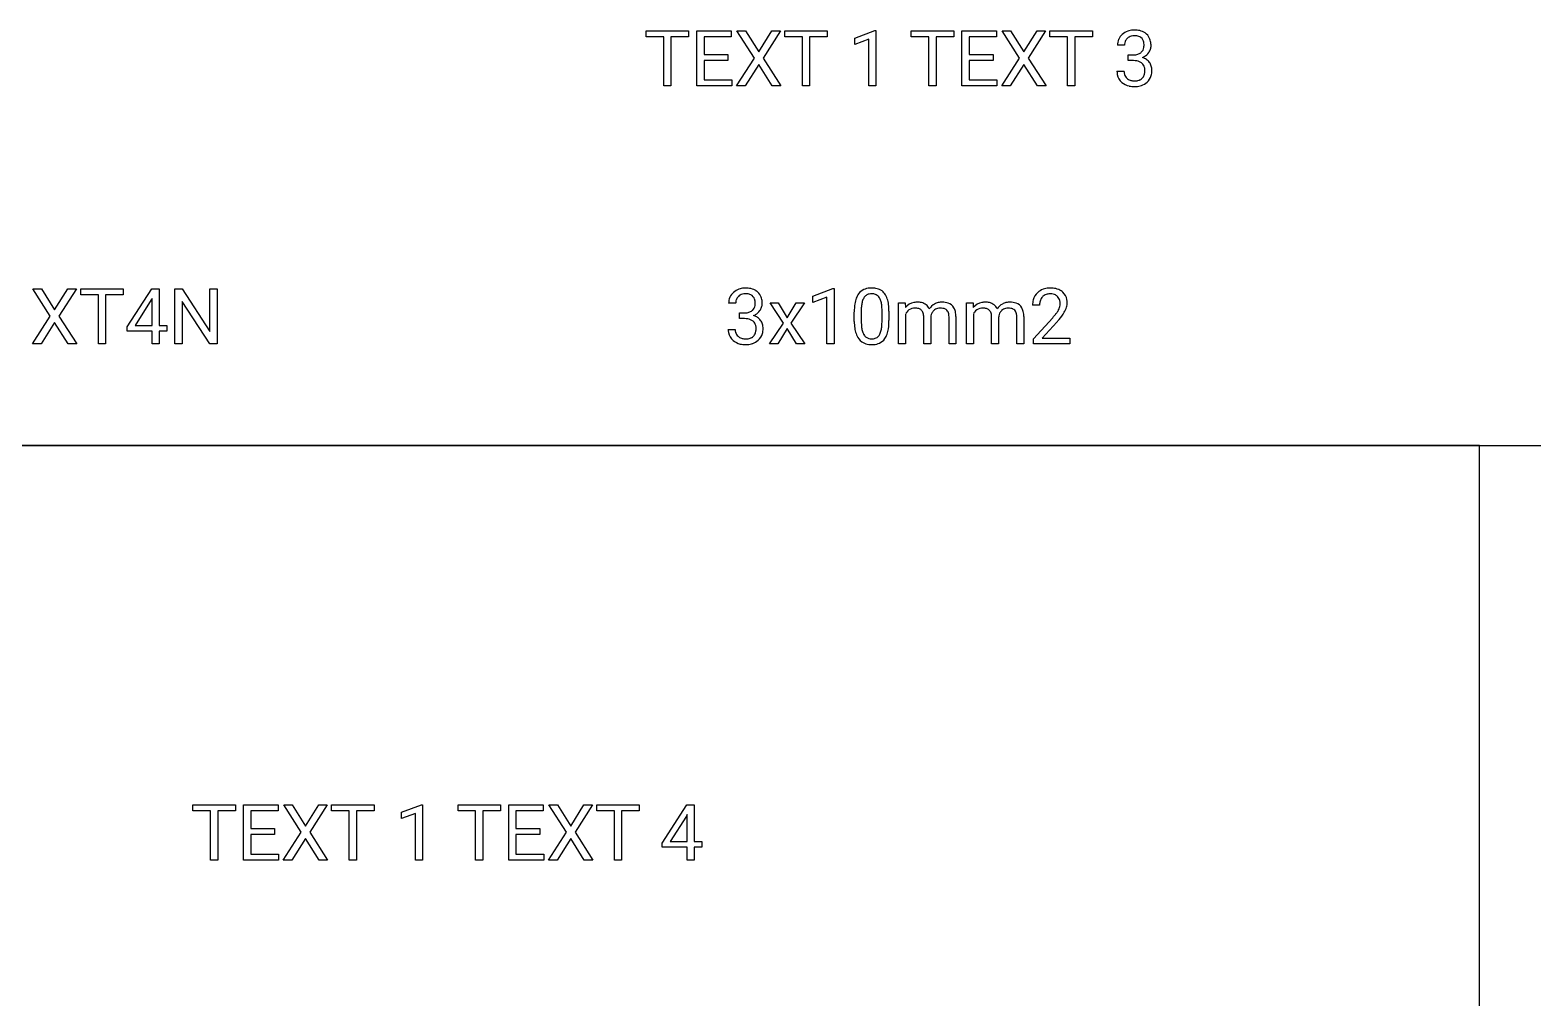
# Model space of a CAD drawing. Header units: metres. Extents: x 0 to 1062, y -1350 to 150.
# Drawn here: x 294.1 to 585.3, y -407.1 to -219.5 of the extents above; entities that cross this region are included whole.
import ezdxf

# ---------------------------------------------------------------- set-up
doc = ezdxf.new("R2010")
doc.units = ezdxf.units.M

msp = doc.modelspace()

# ---------------------------------------------------------------- linework, layer by layer
for p, q in [((413.49, -220.83), (413.49, -219.67)), ((413.49, -219.67), (421.74, -219.67)), ((416.91, -220.83), (413.49, -220.83)), ((416.91, -230.33), (416.91, -220.83)), ((421.74, -220.83), (418.31, -220.83)), ((418.31, -220.83), (418.31, -230.33)), ((421.74, -219.67), (421.74, -220.83)), ((423.32, -230.33), (423.32, -219.67)), ((423.32, -219.67), (430.02, -219.67)), ((430.02, -220.83), (424.73, -220.83)), ((424.73, -220.83), (424.73, -224.25)), ((430.02, -219.67), (430.02, -220.83)), ((434.48, -224.96), (431.1, -219.67)), ((431.1, -219.67), (432.75, -219.67)), ((432.75, -219.67), (435.32, -223.75)), ((435.32, -223.75), (437.88, -219.67)), ((439.53, -219.67), (436.17, -224.96)), ((437.88, -219.67), (439.53, -219.67)), ((440.37, -220.83), (440.37, -219.67)), ((440.37, -219.67), (448.62, -219.67)), ((443.79, -220.83), (440.37, -220.83)), ((443.79, -230.33), (443.79, -220.83)), ((448.62, -220.83), (445.19, -220.83)), ((445.19, -220.83), (445.19, -230.33)), ((448.62, -219.67), (448.62, -220.83)), ((453.92, -221.07), (457.8, -219.62)), ((453.92, -222.3), (453.92, -221.07)), ((456.65, -221.3), (453.92, -222.3)), ((456.65, -230.33), (456.65, -221.3)), ((457.8, -219.62), (458.01, -219.62)), ((458.01, -219.62), (458.01, -230.33)), ((464.88, -220.83), (464.88, -219.67)), ((464.88, -219.67), (473.12, -219.67)), ((468.3, -220.83), (464.88, -220.83)), ((468.3, -230.33), (468.3, -220.83)), ((473.12, -220.83), (469.7, -220.83)), ((469.7, -220.83), (469.7, -230.33)), ((473.12, -219.67), (473.12, -220.83)), ((474.71, -230.33), (474.71, -219.67)), ((474.71, -219.67), (481.41, -219.67)), ((481.41, -220.83), (476.11, -220.83)), ((476.11, -220.83), (476.11, -224.25)), ((481.41, -219.67), (481.41, -220.83)), ((485.87, -224.96), (482.49, -219.67)), ((482.49, -219.67), (484.14, -219.67)), ((484.14, -219.67), (486.71, -223.75)), ((486.71, -223.75), (489.27, -219.67)), ((490.92, -219.67), (487.55, -224.96)), ((489.27, -219.67), (490.92, -219.67)), ((491.76, -220.83), (491.76, -219.67)), ((491.76, -219.67), (500, -219.67)), ((495.18, -220.83), (491.76, -220.83)), ((495.18, -230.33), (495.18, -220.83)), ((500, -220.83), (496.58, -220.83)), ((496.58, -220.83), (496.58, -230.33)), ((500, -219.67), (500, -220.83)), ((506.2, -222.47), (504.84, -222.47)), ((424.73, -224.25), (429.35, -224.25)), ((429.35, -225.4), (424.73, -225.4)), ((424.73, -225.4), (424.73, -229.18)), ((429.35, -224.25), (429.35, -225.4)), ((431.02, -230.33), (434.48, -224.96)), ((435.32, -226.17), (432.69, -230.33)), ((437.95, -230.33), (435.32, -226.17)), ((436.17, -224.96), (439.62, -230.33)), ((476.11, -224.25), (480.73, -224.25)), ((480.73, -225.4), (476.11, -225.4)), ((476.11, -225.4), (476.11, -229.18)), ((480.73, -224.25), (480.73, -225.4)), ((482.41, -230.33), (485.87, -224.96)), ((486.71, -226.17), (484.07, -230.33)), ((489.33, -230.33), (486.71, -226.17)), ((487.55, -224.96), (491, -230.33)), ((506.92, -224.34), (507.94, -224.34)), ((506.92, -225.45), (506.92, -224.34)), ((507.94, -225.45), (506.92, -225.45)), ((424.73, -229.18), (430.09, -229.18)), ((430.09, -229.18), (430.09, -230.33)), ((476.11, -229.18), (481.48, -229.18)), ((481.48, -229.18), (481.48, -230.33)), ((504.75, -227.52), (506.11, -227.52)), ((418.31, -230.33), (416.91, -230.33)), ((430.09, -230.33), (423.32, -230.33)), ((432.69, -230.33), (431.02, -230.33)), ((439.62, -230.33), (437.95, -230.33)), ((445.19, -230.33), (443.79, -230.33)), ((458.01, -230.33), (456.65, -230.33)), ((469.7, -230.33), (468.3, -230.33)), ((481.48, -230.33), (474.71, -230.33)), ((484.07, -230.33), (482.41, -230.33)), ((491, -230.33), (489.33, -230.33)), ((496.58, -230.33), (495.18, -230.33)), ((298.06, -274.96), (294.68, -269.67)), ((294.68, -269.67), (296.33, -269.67)), ((296.33, -269.67), (298.9, -273.75)), ((298.9, -273.75), (301.46, -269.67)), ((303.11, -269.67), (299.74, -274.96)), ((301.46, -269.67), (303.11, -269.67)), ((303.95, -270.83), (303.95, -269.67)), ((303.95, -269.67), (312.2, -269.67)), ((307.37, -270.83), (303.95, -270.83)), ((307.37, -280.33), (307.37, -270.83)), ((312.2, -270.83), (308.77, -270.83)), ((308.77, -270.83), (308.77, -280.33)), ((312.2, -269.67), (312.2, -270.83)), ((312.93, -277.06), (317.7, -269.67)), ((317.7, -269.67), (319.15, -269.67)), ((319.15, -269.67), (319.15, -276.75)), ((322.2, -280.33), (322.2, -269.67)), ((322.2, -269.67), (323.61, -269.67)), ((323.61, -269.67), (329, -277.92)), ((329, -277.92), (329, -269.67)), ((329, -269.67), (330.4, -269.67)), ((330.4, -269.67), (330.4, -280.33)), ((445.82, -271.07), (449.7, -269.62)), ((449.7, -269.62), (449.92, -269.62)), ((449.92, -269.62), (449.92, -280.33)), ((317.62, -271.81), (314.47, -276.75)), ((317.78, -271.52), (317.62, -271.81)), ((317.78, -276.75), (317.78, -271.52)), ((328.98, -280.33), (323.61, -272.11)), ((323.61, -272.11), (323.61, -280.33)), ((430.86, -272.47), (429.5, -272.47)), ((440.12, -276.33), (437.52, -272.41)), ((437.52, -272.41), (439.09, -272.41)), ((439.09, -272.41), (440.83, -275.3)), ((440.83, -275.3), (442.59, -272.41)), ((444.17, -272.41), (441.57, -276.33)), ((442.59, -272.41), (444.17, -272.41)), ((445.82, -272.3), (445.82, -271.07)), ((448.55, -271.3), (445.82, -272.3)), ((448.55, -280.33), (448.55, -271.3)), ((462.44, -280.33), (462.44, -272.41)), ((462.44, -272.41), (463.72, -272.41)), ((463.72, -272.41), (463.76, -273.29)), ((475.59, -280.33), (475.59, -272.41)), ((475.59, -272.41), (476.87, -272.41)), ((476.87, -272.41), (476.91, -273.29)), ((489.75, -272.81), (488.4, -272.81)), ((294.6, -280.33), (298.06, -274.96)), ((298.9, -276.17), (296.27, -280.33)), ((301.52, -280.33), (298.9, -276.17)), ((299.74, -274.96), (303.19, -280.33)), ((431.58, -274.34), (432.6, -274.34)), ((431.58, -275.45), (431.58, -274.34)), ((432.6, -275.45), (431.58, -275.45)), ((437.44, -280.33), (440.12, -276.33)), ((441.57, -276.33), (444.25, -280.33)), ((453.84, -275.97), (453.84, -274.16)), ((455.2, -273.83), (455.2, -276)), ((459.22, -276.15), (459.22, -273.93)), ((460.57, -274.03), (460.57, -275.78)), ((463.8, -274.55), (463.8, -280.33)), ((467.31, -280.33), (467.31, -275.14)), ((468.67, -275.07), (468.67, -280.33)), ((472.2, -280.33), (472.2, -275.1)), ((473.55, -275.02), (473.55, -280.33)), ((476.94, -274.55), (476.94, -280.33)), ((480.46, -280.33), (480.46, -275.14)), ((481.82, -275.07), (481.82, -280.33)), ((485.34, -280.33), (485.34, -275.1)), ((486.7, -275.02), (486.7, -280.33)), ((488.6, -279.36), (492.29, -275.26)), ((493.09, -276.13), (490.24, -279.23)), ((312.93, -277.86), (312.93, -277.06)), ((317.78, -277.86), (312.93, -277.86)), ((314.47, -276.75), (317.78, -276.75)), ((317.78, -280.33), (317.78, -277.86)), ((319.15, -276.75), (320.63, -276.75)), ((320.63, -277.86), (319.15, -277.86)), ((319.15, -277.86), (319.15, -280.33)), ((320.63, -276.75), (320.63, -277.86)), ((429.41, -277.52), (430.77, -277.52)), ((440.85, -277.37), (439.02, -280.33)), ((442.68, -280.33), (440.85, -277.37)), ((488.6, -280.33), (488.6, -279.36)), ((490.24, -279.23), (495.59, -279.23)), ((495.59, -279.23), (495.59, -280.33)), ((296.27, -280.33), (294.6, -280.33)), ((303.19, -280.33), (301.52, -280.33)), ((308.77, -280.33), (307.37, -280.33)), ((319.15, -280.33), (317.78, -280.33)), ((323.61, -280.33), (322.2, -280.33)), ((330.4, -280.33), (328.98, -280.33)), ((439.02, -280.33), (437.44, -280.33)), ((444.25, -280.33), (442.68, -280.33)), ((449.92, -280.33), (448.55, -280.33)), ((463.8, -280.33), (462.44, -280.33)), ((468.67, -280.33), (467.31, -280.33)), ((473.55, -280.33), (472.2, -280.33)), ((476.94, -280.33), (475.59, -280.33)), ((481.82, -280.33), (480.46, -280.33)), ((486.7, -280.33), (485.34, -280.33)), ((495.59, -280.33), (488.6, -280.33)), ((575, -300), (175, -300)), ((262.5, -300), (662.5, -300)), ((575, -450), (575, -300)), ((325.67, -370.85), (325.67, -369.69)), ((325.67, -369.69), (333.92, -369.69)), ((333.92, -369.69), (333.92, -370.85)), ((335.5, -380.36), (335.5, -369.69)), ((335.5, -369.69), (342.2, -369.69)), ((342.2, -369.69), (342.2, -370.85)), ((346.66, -374.98), (343.29, -369.69)), ((343.29, -369.69), (344.93, -369.69)), ((344.93, -369.69), (347.5, -373.78)), ((347.5, -373.78), (350.06, -369.69)), ((351.72, -369.69), (348.35, -374.98)), ((350.06, -369.69), (351.72, -369.69)), ((352.55, -370.85), (352.55, -369.69)), ((352.55, -369.69), (360.8, -369.69)), ((360.8, -369.69), (360.8, -370.85)), ((366.1, -371.1), (369.98, -369.64)), ((369.98, -369.64), (370.2, -369.64)), ((370.2, -369.64), (370.2, -380.36)), ((377.06, -370.85), (377.06, -369.69)), ((377.06, -369.69), (385.31, -369.69)), ((385.31, -369.69), (385.31, -370.85)), ((386.89, -380.36), (386.89, -369.69)), ((386.89, -369.69), (393.59, -369.69)), ((393.59, -369.69), (393.59, -370.85)), ((398.05, -374.98), (394.67, -369.69)), ((394.67, -369.69), (396.32, -369.69)), ((396.32, -369.69), (398.89, -373.78)), ((398.89, -373.78), (401.45, -369.69)), ((403.1, -369.69), (399.73, -374.98)), ((401.45, -369.69), (403.1, -369.69)), ((403.94, -370.85), (403.94, -369.69)), ((403.94, -369.69), (412.19, -369.69)), ((412.19, -369.69), (412.19, -370.85)), ((416.63, -377.08), (421.41, -369.69)), ((421.41, -369.69), (422.85, -369.69)), ((422.85, -369.69), (422.85, -376.78)), ((329.09, -370.85), (325.67, -370.85)), ((329.09, -380.36), (329.09, -370.85)), ((333.92, -370.85), (330.49, -370.85)), ((330.49, -370.85), (330.49, -380.36)), ((342.2, -370.85), (336.91, -370.85)), ((336.91, -370.85), (336.91, -374.28)), ((355.97, -370.85), (352.55, -370.85)), ((355.97, -380.36), (355.97, -370.85)), ((360.8, -370.85), (357.37, -370.85)), ((357.37, -370.85), (357.37, -380.36)), ((366.1, -372.33), (366.1, -371.1)), ((368.83, -371.33), (366.1, -372.33)), ((368.83, -380.36), (368.83, -371.33)), ((380.48, -370.85), (377.06, -370.85)), ((380.48, -380.36), (380.48, -370.85)), ((385.31, -370.85), (381.88, -370.85)), ((381.88, -370.85), (381.88, -380.36)), ((393.59, -370.85), (388.29, -370.85)), ((388.29, -370.85), (388.29, -374.28)), ((407.36, -370.85), (403.94, -370.85)), ((407.36, -380.36), (407.36, -370.85)), ((412.19, -370.85), (408.76, -370.85)), ((408.76, -370.85), (408.76, -380.36)), ((421.33, -371.84), (418.17, -376.78)), ((421.49, -371.55), (421.33, -371.84)), ((421.49, -376.78), (421.49, -371.55)), ((336.91, -374.28), (341.53, -374.28)), ((341.53, -375.43), (336.91, -375.43)), ((336.91, -375.43), (336.91, -379.21)), ((341.53, -374.28), (341.53, -375.43)), ((343.21, -380.36), (346.66, -374.98)), ((348.35, -374.98), (351.8, -380.36)), ((388.29, -374.28), (392.92, -374.28)), ((392.92, -375.43), (388.29, -375.43)), ((388.29, -375.43), (388.29, -379.21)), ((392.92, -374.28), (392.92, -375.43)), ((394.59, -380.36), (398.05, -374.98)), ((399.73, -374.98), (403.18, -380.36)), ((347.5, -376.2), (344.87, -380.36)), ((350.13, -380.36), (347.5, -376.2)), ((398.89, -376.2), (396.25, -380.36)), ((401.51, -380.36), (398.89, -376.2)), ((416.63, -377.88), (416.63, -377.08)), ((421.49, -377.88), (416.63, -377.88)), ((418.17, -376.78), (421.49, -376.78)), ((421.49, -380.36), (421.49, -377.88)), ((422.85, -376.78), (424.33, -376.78)), ((424.33, -377.88), (422.85, -377.88)), ((422.85, -377.88), (422.85, -380.36)), ((424.33, -376.78), (424.33, -377.88)), ((330.49, -380.36), (329.09, -380.36)), ((342.28, -380.36), (335.5, -380.36)), ((336.91, -379.21), (342.28, -379.21)), ((342.28, -379.21), (342.28, -380.36)), ((344.87, -380.36), (343.21, -380.36)), ((351.8, -380.36), (350.13, -380.36)), ((357.37, -380.36), (355.97, -380.36)), ((370.2, -380.36), (368.83, -380.36)), ((381.88, -380.36), (380.48, -380.36)), ((393.66, -380.36), (386.89, -380.36)), ((388.29, -379.21), (393.66, -379.21)), ((393.66, -379.21), (393.66, -380.36)), ((396.25, -380.36), (394.59, -380.36)), ((403.18, -380.36), (401.51, -380.36)), ((408.76, -380.36), (407.36, -380.36)), ((422.85, -380.36), (421.49, -380.36))]:
    msp.add_line(p, q)
for centre, radius, start, end in [((507.69, -222.43), 2.85, 156.7254, 180.6895), ((507.62, -222.44), 2.78, 131.5241, 155.8625), ((507.86, -222.66), 3.1, 109.4923, 132.2591), ((507.84, -222.31), 1.62, 133.5328, 158.5491), ((507.92, -222.4), 1.74, 103.4748, 133.5694), ((508.03, -223.19), 3.67, 94.0186, 109.2749), ((508.11, -223.12), 2.49, 89.5225, 103.6892), ((508.12, -224.08), 4.56, 89.9538, 94.3439), ((508.17, -224.03), 4.51, 77.1833, 90.4936), ((508.13, -223.93), 3.29, 84.9801, 90.1027), ((508.27, -222.71), 2.07, 64.9824, 85.9768), ((508.54, -222.09), 1.39, 16.7478, 64.0965), ((508.51, -222.55), 2.99, 55.4019, 77.3239), ((508.68, -222.26), 2.65, 47.0236, 54.9155), ((508.77, -222.18), 2.53, 20.8442, 47.0924), ((508.08, -222.42), 3.26, 4.0223, 20.6137), ((508.63, -222.46), 2.43, 175.3005, 180.056), ((508.11, -222.41), 1.91, 158.8914, 175.6954), ((508.15, -222.31), 2, -77.1573, -56.3541), ((508.29, -222.54), 1.73, -55.8505, -48.2326), ((508.39, -222.64), 1.6, -48.425, -9.5404), ((507.39, -222.46), 2.61, -1.0476, 17.2451), ((507.8, -222.52), 2.19, -10.1534, 0.2425), ((508.71, -222.38), 2.65, -60.0327, -34.5866), ((508.74, -222.37), 2.64, -35.1102, -18.9028), ((509.2, -222.54), 2.15, -18.6386, -0.0375), ((507, -222.53), 4.35, -0.0603, 4.499), ((507.91, -221.3), 3.04, -89.5828, -76.9872), ((507.91, -229.26), 3.81, 80.1228, 89.5476), ((508.13, -228), 2.53, 67.7818, 80.1624), ((508.4, -227.33), 1.81, 49.2602, 67.8329), ((508.54, -227.16), 1.59, 14.7964, 48.8337), ((508.5, -222.03), 3.06, -67.545, -59.8681), ((508.8, -227.71), 2.98, 56.2745, 72.9348), ((507.79, -227.36), 2.37, -0.6035, 14.9827), ((509.11, -227.21), 2.39, 36.7001, 55.9859), ((509.17, -227.17), 2.32, 16.751, 36.6134), ((508.57, -227.33), 2.94, -0.5437, 16.4445), ((508.05, -227.53), 3.3, 179.7619, 190.8396), ((507.37, -227.67), 2.61, -169.3312, -130.1365), ((507.79, -227.21), 3.23, -130.5569, -102.6389), ((508.22, -227.54), 2.11, 179.4882, 195.5731), ((507.76, -227.66), 1.63, -164.2311, -132.3002), ((507.88, -227.54), 1.8, -132.487, -108.5724), ((508.06, -226.98), 2.38, -108.5063, -93.6627), ((508.13, -226.25), 3.13, -94.0728, -89.9494), ((508.16, -226.47), 2.9, -90.5457, -77.1922), ((508.37, -227.42), 1.93, -77.0037, -62.3965), ((508.53, -227.74), 1.58, -62.2119, -45.4862), ((508.49, -227.32), 3.12, -71.1977, -48.084), ((508.49, -227.71), 1.62, -45.1232, -18.8574), ((507.8, -227.48), 2.35, -18.8839, -3.539), ((506.91, -227.39), 3.25, -4.0548, 0.0584), ((508.77, -227.61), 2.71, -48.3599, -15.8296), ((507.95, -227.39), 3.56, -15.6572, 0.5353), ((508.1, -225.93), 4.55, -102.8748, -89.5849), ((508.14, -225.48), 5, -90.0477, -85.8398), ((508.24, -226.56), 3.91, -86.2036, -71.3288), ((432.28, -272.44), 2.78, 131.5241, 155.8625), ((432.52, -272.66), 3.1, 109.4923, 132.2591), ((432.58, -272.4), 1.74, 103.4748, 133.5694), ((432.69, -273.19), 3.67, 94.0186, 109.2749), ((432.76, -273.12), 2.49, 89.5225, 103.6892), ((432.78, -274.08), 4.56, 89.9538, 94.3439), ((432.82, -274.03), 4.51, 77.1833, 90.4936), ((432.79, -273.93), 3.29, 84.9801, 90.1027), ((432.93, -272.71), 2.07, 64.9824, 85.9768), ((433.17, -272.55), 2.99, 55.4019, 77.3239), ((433.34, -272.26), 2.65, 47.0236, 54.9155), ((433.43, -272.18), 2.53, 20.8442, 47.0924), ((457.55, -272.68), 3.53, 145.1146, 160.3691), ((456.72, -272.12), 2.53, 113.9045, 144.8711), ((457.04, -272.89), 3.36, 94.2783, 113.4357), ((457.04, -272.25), 1.6, 101.6851, 125.0627), ((457.19, -272.91), 2.28, 89.6223, 101.9167), ((457.2, -274.3), 4.78, 89.919, 94.9543), ((457.23, -273.95), 4.43, 79.8808, 90.3219), ((457.21, -273.16), 2.52, 84.3403, 90.0926), ((457.3, -272.45), 1.81, 63.4356, 85.0199), ((457.5, -272.52), 2.97, 59.7342, 80.2344), ((457.72, -272.1), 2.51, 36.1874, 59.1551), ((456.85, -272.69), 3.56, 17.6061, 35.6109), ((491.38, -272.58), 2.96, 133.4629, 164.4994), ((491.48, -272.66), 3.09, 109.3993, 133.7311), ((491.76, -273.49), 3.96, 93.838, 109.2571), ((491.64, -272.55), 1.88, 103.7449, 127.1517), ((491.86, -273.43), 2.8, 89.4583, 103.8184), ((491.88, -274.69), 5.16, 89.9476, 94.2489), ((491.92, -274.04), 4.52, 77.3427, 90.4709), ((491.89, -273.1), 2.47, 85.2826, 90.0571), ((491.95, -272.56), 1.93, 68.7646, 85.6884), ((492.04, -272.28), 1.63, 43.1432, 68.4156), ((492.25, -272.6), 3.04, 56.0713, 77.4694), ((492.42, -272.31), 2.71, 47.9297, 55.6151), ((492.55, -272.19), 2.53, 9.7854, 48.2551), ((432.35, -272.43), 2.85, 156.7254, 180.6895), ((433.29, -272.46), 2.43, 175.3005, 180.056), ((432.77, -272.41), 1.91, 158.8914, 175.6954), ((432.5, -272.31), 1.62, 133.5328, 158.5491), ((433.2, -272.09), 1.39, 16.7478, 64.0965), ((433.04, -272.64), 1.6, -48.425, -9.5404), ((432.05, -272.46), 2.61, -1.0476, 17.2451), ((432.46, -272.52), 2.19, -10.1534, 0.2425), ((433.4, -272.37), 2.64, -35.1102, -18.9028), ((432.74, -272.42), 3.26, 4.0223, 20.6137), ((433.86, -272.54), 2.15, -18.6386, -0.0375), ((431.66, -272.53), 4.35, -0.0603, 4.499), ((463.94, -274.08), 10.1, 171.3605, 180.4314), ((459.63, -273.43), 5.73, 160.3049, 171.3303), ((463.98, -273.87), 8.79, 173.626, 179.7295), ((460.37, -273.46), 5.15, 165.0175, 173.7342), ((458.09, -272.82), 2.78, 149.6234, 165.4259), ((457.06, -272.23), 1.59, 125.8471, 149.3151), ((457.39, -272.22), 1.57, 30.7009, 62.4934), ((456.55, -272.72), 2.54, 16.4173, 30.7965), ((454.48, -273.35), 4.71, 7.0754, 16.6026), ((450.31, -273.87), 8.91, -0.3813, 7.0913), ((454.4, -273.51), 6.14, 7.5233, 17.9382), ((450.29, -274.07), 10.28, 0.2523, 7.6309), ((465.91, -275.08), 2.8, 100.3147, 140.1566), ((465.39, -275.12), 1.68, 103.2507, 145.2633), ((465.6, -275.91), 2.5, 89.4977, 103.6889), ((466.09, -275.96), 3.7, 89.7492, 100.6868), ((465.66, -275.76), 2.35, 73.6234, 90.9303), ((466.14, -275.7), 3.44, 77.6386, 90.4719), ((465.93, -274.81), 1.36, 48.5718, 73.4638), ((466.42, -274.5), 2.2, 52.0491, 78.0346), ((466.42, -274.42), 2.14, 24.4324, 50.9273), ((470.84, -275.25), 3, 118.576, 145.1954), ((470.39, -275.11), 1.69, 104.1018, 132.2478), ((470.69, -274.96), 2.68, 102.9387, 118.8207), ((470.49, -275.54), 2.13, 89.609, 104.0282), ((470.88, -275.78), 3.52, 89.6091, 102.8285), ((470.53, -276.44), 3.03, 80.5344, 90.4335), ((470.97, -275.71), 3.45, 71.7698, 91.0655), ((470.74, -275.19), 1.76, 66.4323, 80.6559), ((471, -274.59), 1.1, 43.25, 66.571), ((471.41, -274.35), 2.02, 30.0284, 71.7493), ((470.83, -274.67), 2.68, 12.5337, 29.6219), ((479.06, -275.08), 2.8, 100.3147, 140.1566), ((478.54, -275.12), 1.68, 103.2507, 145.2633), ((478.75, -275.91), 2.5, 89.4977, 103.6889), ((479.24, -275.96), 3.7, 89.7492, 100.6868), ((478.81, -275.76), 2.35, 73.6234, 90.9303), ((479.29, -275.7), 3.44, 77.6386, 90.4719), ((479.08, -274.81), 1.36, 48.5718, 73.4638), ((479.57, -274.5), 2.2, 52.0491, 78.0346), ((479.57, -274.42), 2.14, 24.4324, 50.9273), ((483.99, -275.25), 3, 118.576, 145.1954), ((483.53, -275.11), 1.69, 104.1018, 132.2478), ((483.84, -274.96), 2.68, 102.9387, 118.8207), ((483.64, -275.54), 2.13, 89.609, 104.0282), ((484.02, -275.78), 3.52, 89.6091, 102.8285), ((483.68, -276.44), 3.03, 80.5344, 90.4335), ((484.11, -275.71), 3.45, 71.7698, 91.0655), ((483.89, -275.19), 1.76, 66.4323, 80.6559), ((484.15, -274.59), 1.1, 43.25, 66.571), ((484.56, -274.35), 2.02, 30.0284, 71.7493), ((483.97, -274.67), 2.68, 12.5337, 29.6219), ((492.16, -272.78), 3.76, 164.6898, 180.4794), ((493.21, -272.81), 3.46, 175.9224, 180.0552), ((492.32, -272.72), 2.56, 161.2165, 176.3918), ((491.64, -272.49), 1.84, 135.9423, 161.1924), ((491.56, -272.43), 1.75, 127.5802, 135.7627), ((491.94, -272.4), 1.78, 14.3635, 43.5045), ((491.16, -272.51), 2.58, -28.5611, -7.5167), ((491.44, -272.52), 2.3, -0.4249, 14.3017), ((491.29, -272.54), 2.45, -7.2295, 0.0186), ((490.33, -271.79), 4.86, -29.9823, -16.869), ((492.15, -272.35), 2.95, -16.7689, -0.5227), ((491.72, -272.36), 3.38, -0.2347, 10.2587), ((432.57, -271.3), 3.04, -89.5828, -76.9872), ((432.57, -279.26), 3.81, 80.1228, 89.5476), ((432.79, -278), 2.53, 67.7818, 80.1624), ((432.81, -272.31), 2, -77.1573, -56.3541), ((433.06, -277.33), 1.81, 49.2602, 67.8329), ((432.95, -272.54), 1.73, -55.8505, -48.2326), ((433.2, -277.16), 1.59, 14.7964, 48.8337), ((433.16, -272.03), 3.06, -67.545, -59.8681), ((433.46, -277.71), 2.98, 56.2745, 72.9348), ((433.37, -272.38), 2.65, -60.0327, -34.5866), ((433.77, -277.21), 2.39, 36.7001, 55.9859), ((433.83, -277.17), 2.32, 16.751, 36.6134), ((433.23, -277.33), 2.94, -0.5437, 16.4445), ((463.77, -275.89), 9.93, -179.5379, -172.0299), ((463.97, -276.05), 8.77, 179.6245, 187.282), ((450.18, -276.07), 9.04, -6.5767, -0.5013), ((450.22, -275.86), 10.35, -8.5335, 0.4264), ((465.78, -275.39), 2.15, 145.15, 156.9011), ((465.93, -274.77), 1.34, 16.9411, 47.2709), ((464.87, -275.09), 2.44, -1.0348, 16.955), ((471.12, -275.33), 2.46, 169.6382, 174.0077), ((470.65, -275.23), 1.98, 154.8037, 169.9564), ((470.38, -275.11), 1.68, 132.0197, 154.5908), ((470.89, -274.67), 1.24, 25.3306, 42.396), ((470.47, -274.87), 1.71, 11.4675, 25.2189), ((469.4, -275.08), 2.8, -0.5371, 11.3469), ((469.11, -275.05), 4.44, 0.3768, 12.5853), ((478.92, -275.39), 2.15, 145.15, 156.9011), ((479.07, -274.77), 1.34, 16.9411, 47.2709), ((478.02, -275.09), 2.44, -1.0348, 16.955), ((484.27, -275.33), 2.46, 169.6382, 174.0077), ((483.8, -275.23), 1.98, 154.8037, 169.9564), ((483.53, -275.11), 1.68, 132.0197, 154.5908), ((484.04, -274.67), 1.24, 25.3306, 42.396), ((483.61, -274.87), 1.71, 11.4675, 25.2189), ((482.55, -275.08), 2.8, -0.5371, 11.3469), ((482.26, -275.05), 4.44, 0.3768, 12.5853), ((482.01, -266.1), 13.77, -41.6897, -37.1461), ((488.06, -270.68), 6.19, -37.1463, -31.3391), ((482.28, -266.14), 14.72, -42.7398, -40.1353), ((490.29, -272.06), 3.56, -30.9941, -28.2007), ((486.47, -269.56), 9.31, -40.6727, -30.0526), ((432.71, -277.53), 3.3, 179.7619, 190.8396), ((432.03, -277.67), 2.61, -169.3312, -130.1365), ((432.88, -277.54), 2.11, 179.4882, 195.5731), ((432.42, -277.66), 1.63, -164.2311, -132.3002), ((432.54, -277.54), 1.8, -132.487, -108.5724), ((432.72, -276.98), 2.38, -108.5063, -93.6627), ((432.79, -276.25), 3.13, -94.0728, -89.9494), ((432.82, -276.47), 2.9, -90.5457, -77.1922), ((433.03, -277.42), 1.93, -77.0037, -62.3965), ((433.19, -277.74), 1.58, -62.2119, -45.4862), ((433.15, -277.71), 1.62, -45.1232, -18.8574), ((432.46, -277.48), 2.35, -18.8839, -3.539), ((432.45, -277.36), 2.37, -0.6035, 14.9827), ((431.57, -277.39), 3.25, -4.0548, 0.0584), ((433.43, -277.61), 2.71, -48.3599, -15.8296), ((432.61, -277.39), 3.56, -15.6572, 0.5353), ((460.01, -276.42), 6.13, -172.1182, -161.7654), ((457.75, -277.19), 3.74, -162.0305, -144.7377), ((456.8, -277.83), 2.59, -144.2752, -106.3989), ((460.02, -276.56), 4.79, -172.7199, -163.1688), ((458.03, -277.17), 2.71, -163.3154, -149.3269), ((457.2, -277.66), 1.74, -149.3512, -127.0543), ((457.08, -277.79), 1.56, -126.4303, -106.4901), ((457.2, -277.34), 2.03, -106.2029, -89.4379), ((457.25, -277.37), 2, -90.795, -70.9613), ((457.39, -277.83), 1.52, -70.4139, -40.6172), ((457.18, -277.64), 1.81, -40.7966, -31.9756), ((456.39, -277.2), 2.71, -31.1132, -14.8036), ((457.67, -277.88), 2.54, -65.6916, -34.7171), ((454, -276.52), 5.19, -15.2599, -6.4575), ((456.8, -277.29), 3.59, -34.534, -19.3947), ((454.66, -276.52), 5.87, -19.4648, -8.5613), ((432.45, -277.21), 3.23, -130.5569, -102.6389), ((432.76, -275.93), 4.55, -102.8748, -89.5849), ((432.8, -275.48), 5, -90.0477, -85.8398), ((432.9, -276.56), 3.91, -86.2036, -71.3288), ((433.15, -277.31), 3.12, -71.1977, -48.084), ((457.17, -276.57), 3.91, -106.4234, -89.2619), ((457.23, -275.8), 4.68, -90.0819, -84.9622), ((457.39, -277.16), 3.31, -85.6337, -66.2168)]:
    msp.add_arc(centre, radius, start, end)

doc.saveas('drawing.dxf')
